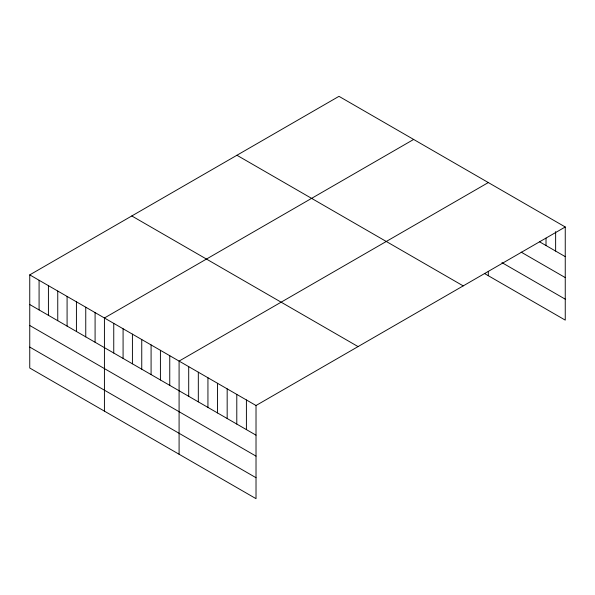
<?xml version="1.0" encoding="UTF-8"?>
<svg xmlns="http://www.w3.org/2000/svg" width="595" height="595" viewBox="0 0 595 595"><rect width="100%" height="100%" fill="white"/><g stroke="black" fill="none" stroke-linecap="round" stroke-linejoin="round"><path stroke-width="0.89" d="M29.75 274.875L256.021 405.507L256.021 498.662L29.75 368.022L29.75 274.875L338.979 96.338L565.25 226.978L565.25 320.125L484.427 273.469M413.651 139.446L104.423 317.983L104.423 411.138M488.316 182.561L179.088 361.091L179.088 454.245M256.021 405.507L565.25 226.978M539.606 241.83L565.25 256.638M521.175 252.139L565.25 277.59M501.942 262.626L565.25 299.173M236.936 155.258L463.207 285.89M131.792 215.955L358.064 346.595M29.75 304.536L256.021 435.168M29.75 325.487L256.021 456.12M29.75 347.071L256.021 477.711M555.633 231.619L555.633 251.083M546.017 238.119L546.017 245.534M488.316 271.35L488.316 275.708M246.404 399.959L246.404 429.62M236.788 394.403L236.788 424.064M227.171 388.855L227.171 418.516M217.554 383.299L217.554 412.96M207.938 377.751L207.938 407.411M198.321 372.195L198.321 401.856M188.704 366.646L188.704 396.307M169.754 355.706L169.754 385.367M160.419 350.314L160.419 379.974M151.085 344.929L151.085 374.59M141.751 339.537L141.751 369.197M132.417 334.145L132.417 363.813M123.083 328.76L123.083 358.421M113.749 323.368L113.749 353.036M95.088 312.591L95.088 342.251M85.754 307.206L85.754 336.867M76.42 301.814L76.42 331.475M67.086 296.429L67.086 326.09M57.752 291.037L57.752 320.698M48.418 285.652L48.418 315.313M39.084 280.26L39.084 309.921"/></g></svg>
